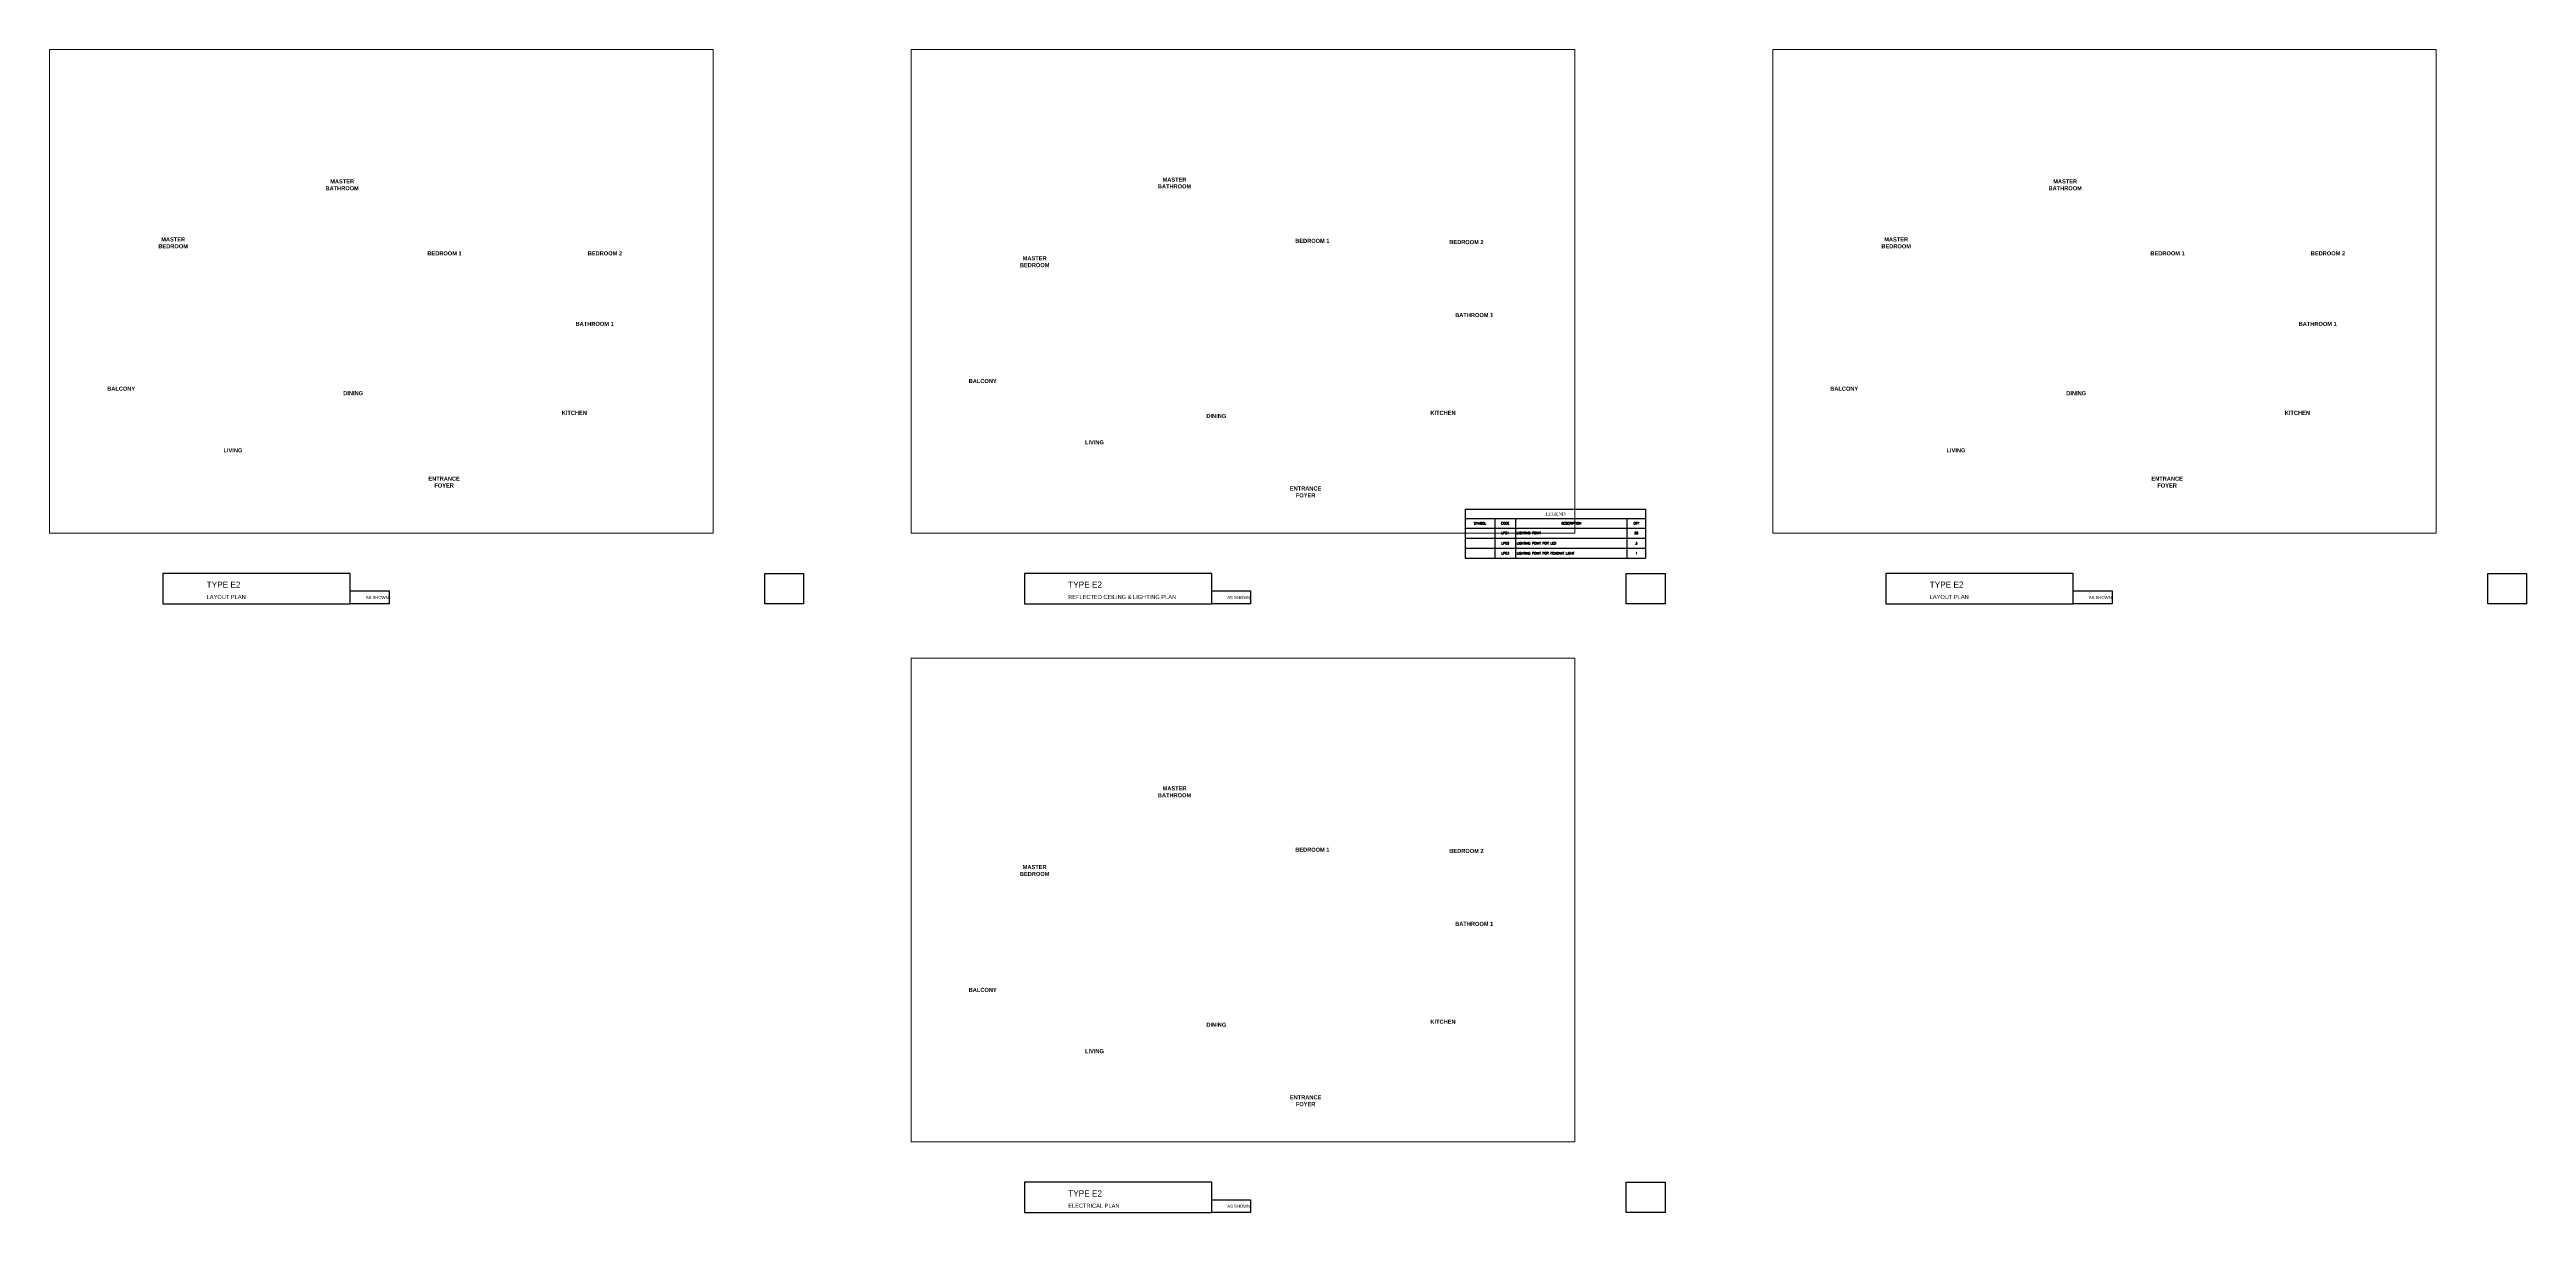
# Paper-space layout 'E2' of a CAD drawing. Header units: millimetres. Extents: x 47 to 1254, y -295 to 273.
import ezdxf
from ezdxf.enums import TextEntityAlignment as Align

# ---------------------------------------------------------------- set-up
doc = ezdxf.new("R2010")
doc.units = ezdxf.units.MM
for name, color, linetype in [('A-LOC', 4, 'Continuous'), ('A-TITLE', 7, 'Continuous'), ('A000d100', 1, 'Continuous'), ('A060g', 1, 'Continuous'), ('ID_DRWG-TITLE', 7, 'Continuous'), ('L-N-LTG', 10, 'Continuous'), ('S-TXT', 2, 'Continuous')]:
    doc.layers.add(name, color=color, linetype=linetype)
doc.layers.add('A-TEXT', color=4, linetype='Continuous', lineweight=0)
doc.layers.get('L-N-LTG').off()
doc.styles.add('GAR', font='GOTHIC.TTF', dxfattribs={"width": 0.8})
doc.styles.add('Garamond', font='GARA.TTF')
doc.styles.add('ROMANS', font='romans.shx')
doc.styles.get("Standard").update_dxf_attribs({"font": 'arial.ttf'})
doc.styles.add('Trebuchet MS', font='trebuc.ttf')

# ---------------------------------------------------------------- blocks, each defined once
blk = doc.blocks.new('TITLEBLOCK')
for points in [[(103.2, 3.5), (194.5, 3.5), (194.5, 18.3), (103.2, 18.3)], [(396.6, 18.3), (415.5, 18.3), (415.5, 3.5), (396.6, 3.5)], [(194.5, 9.7), (213.4, 9.7), (213.4, 3.5), (194.5, 3.5)]]:
    blk.add_lwpolyline(points, close=True)
at = {"layer": 'ID_DRWG-TITLE', "style": 'GAR'}
for tag, p, height in [('LVL', (124.5, 11.3), 3), ('AREA', (135, 11.3), 3), ('DWGNAME', (124.5, 5.8), 2), ('SCALE', (202.1, 5.8), 1.5), ('DWGNO', (397.9, 9.1), 2.5)]:
    blk.add_attdef(tag, p, '', height=height, dxfattribs=at)
blk = doc.blocks.new('*T290')
at = {"layer": 'S-TXT', "color": 0, "linetype": 'ByBlock', "lineweight": -2, "transparency": 16777216}
for p, q in [((0, 0), (87.9, 0)), ((0, 0), (0, -23.9)), ((87.9, 0), (87.9, -23.9)), ((0, -4.6), (87.9, -4.6)), ((0, -9.2), (87.9, -9.2)), ((14.4, -4.6), (14.4, -23.9)), ((24.5, -4.6), (24.5, -23.9)), ((78.8, -4.6), (78.8, -23.9)), ((0, -14.1), (87.9, -14.1)), ((0, -19), (87.9, -19)), ((0, -23.9), (87.9, -23.9))]:
    blk.add_line(p, q, dxfattribs=at)
at = {"layer": 'S-TXT', "color": 0, "transparency": 16777216}
for s, insert, char_height, width, attachment_point, style in [('SYMBOL', (7.2, -6.9), 1.15, 13.217, 5, 'ROMANS'), ('CODE', (19.5, -6.9), 1.15, 9.036, 5, 'ROMANS'), ('LP01', (19.5, -11.6), 1.15, 9.036, 5, 'ROMANS'), ('LIGHTING POINT', (25.1, -11.6), 1.145, 53.086, 4, 'ROMANS'), ('{\\C3;LEGEND}', (44, -2.3), 1.591, 86.793, 5, 'Garamond'), ('DESCRIPTION', (51.7, -6.9), 1.145, 53.086, 5, 'ROMANS'), ('QTY', (83.4, -6.9), 1.15, 8.018, 5, 'ROMANS'), ('26', (83.4, -11.6), 1.15, 8.018, 5, 'ROMANS'), ('LP02', (19.5, -16.6), 1.15, 9.036, 5, 'ROMANS'), ('LP03', (19.5, -21.5), 1.15, 9.036, 5, 'ROMANS'), ('LIGHTING POINT FOR LED', (25.1, -16.6), 1.145, 53.086, 4, 'ROMANS'), ('LIGHTING POINT FOR PENDANT LIGHT', (25.1, -21.5), 1.145, 53.086, 4, 'ROMANS'), ('3', (83.4, -16.6), 1.15, 8.018, 5, 'ROMANS'), ('1', (83.4, -21.5), 1, 8.018, 5, 'ROMANS')]:
    blk.add_mtext(s, dxfattribs=dict(at, insert=insert, char_height=char_height, width=width, attachment_point=attachment_point, style=style))
blk = doc.blocks.new('LP01')
at = {"color": 145}
for p, q in [((-1.75, 0), (1.75, 0)), ((0, -1.75), (0, 1.75))]:
    blk.add_line(p, q, dxfattribs=at)
blk.add_circle((0, 0), 1.25)
at = {"layer": 'Defpoints'}
for p in [(-1.25, 0), (0, 1.25), (0, 0), (1.25, 0), (0, -1.25)]:
    blk.add_point(p, dxfattribs=at)
at = {"color": 2, "style": 'Trebuchet MS', "width": 0.5}
blk.add_attdef('Power', text='', height=1.5, dxfattribs=at).set_placement((1.75, 0), align=Align.BOTTOM_LEFT)
at = {"layer": 'A-LOC', "style": 'ROMANS', "width": 0.75, "flags": 9}
for tag, p in [('Wattage', (0, -3)), ('Source', (0, -1.25))]:
    blk.add_attdef(tag, text='', height=1.5, dxfattribs=at).set_placement(p, align=Align.TOP_CENTER)
blk = doc.blocks.new('LP02')
for p, q in [((-1.75, 0), (-1.25, 0)), ((0, 1.25), (0, 1.75)), ((1.25, 0), (1.75, 0)), ((0, -1.75), (0, -1.25))]:
    blk.add_line(p, q)
blk.add_circle((0, 0), 1.25)
at = {"layer": 'Defpoints'}
for p in [(-1.25, 0), (0, 1.25), (0, 0), (0, 0), (1.25, 0), (0, -1.25)]:
    blk.add_point(p, dxfattribs=at)
at = {"color": 2, "style": 'Trebuchet MS', "width": 0.5}
blk.add_attdef('Power', text='', height=1.5, dxfattribs=at).set_placement((1.75, 0), align=Align.BOTTOM_LEFT)
at = {"layer": 'A-LOC', "style": 'ROMANS', "width": 0.75, "flags": 9}
for tag, p in [('Wattage', (0, -3)), ('Source', (0, -1.25))]:
    blk.add_attdef(tag, text='', height=1.5, dxfattribs=at).set_placement(p, align=Align.TOP_CENTER)
blk = doc.blocks.new('LP03')
h = blk.add_hatch(color=145)
h.dxf.hatch_style = 1
h.paths.add_polyline_path([(0, -1.25), (0, 0), (-1.25, 0, 0.4142136)])
h = blk.add_hatch(color=145)
h.dxf.hatch_style = 1
h.paths.add_polyline_path([(0, 0), (1.25, 0, 0.4142136), (0, 1.25)])
at = {"color": 145}
for p, q in [((-1.75, 0), (1.75, 0)), ((0, -1.75), (0, 1.75))]:
    blk.add_line(p, q, dxfattribs=at)
at = {"color": 0}
blk.add_circle((0, 0), 1.25, dxfattribs=at)
at = {"layer": 'Defpoints'}
for p in [(-1.25, 0), (0, 1.25), (0, 0), (1.25, 0), (0, -1.25)]:
    blk.add_point(p, dxfattribs=at)
at = {"color": 2, "style": 'Trebuchet MS', "width": 0.5}
blk.add_attdef('Power', text='', height=1.5, dxfattribs=at).set_placement((1.75, 0), align=Align.BOTTOM_LEFT)
at = {"layer": 'A-LOC', "style": 'ROMANS', "width": 0.75, "flags": 9}
for tag, p in [('Wattage', (0, -3)), ('Source', (0, -1.25))]:
    blk.add_attdef(tag, text='', height=1.5, dxfattribs=at).set_placement(p, align=Align.TOP_CENTER)

psp = doc.layouts.new('E2')

# ---------------------------------------------------------------- block references
psp.add_blockref('*T290', (736.9, 48.4))
at = {"layer": 'A-TITLE'}
ref = psp.add_blockref('TITLEBLOCK', (-1.2, -1.2), dxfattribs=at)
ref.add_attrib('LVL', 'TYPE E2', (123.3, 10.1), dxfattribs={"layer": 'A060g', "color": 2, "height": 3, "style": 'GAR'})
ref.add_attrib('DWGNAME', 'LAYOUT PLAN', (123.3, 4.6), dxfattribs={"layer": 'A060g', "color": 2, "height": 2, "style": 'GAR'})
ref.add_attrib('SCALE', 'AS SHOWN', (200.9, 4.6), dxfattribs={"layer": 'A000d100', "color": 2, "height": 1.5, "style": 'GAR', "width": 0.983398})
ref = psp.add_blockref('TITLEBLOCK', (418.8, -1.2), dxfattribs=at)
ref.add_attrib('LVL', 'TYPE E2', (543.3, 10.1), dxfattribs={"layer": 'A060g', "color": 2, "height": 3, "style": 'GAR'})
ref.add_attrib('DWGNAME', 'REFLECTED CEILING & LIGHTING PLAN', (543.3, 4.6), dxfattribs={"layer": 'A060g', "color": 2, "height": 2, "style": 'GAR'})
ref.add_attrib('SCALE', 'AS SHOWN', (620.9, 4.6), dxfattribs={"layer": 'A000d100', "color": 2, "height": 1.5, "style": 'GAR', "width": 0.983398})
ref = psp.add_blockref('TITLEBLOCK', (838.8, -1.2), dxfattribs=at)
ref.add_attrib('LVL', 'TYPE E2', (963.3, 10.1), dxfattribs={"layer": 'A060g', "color": 2, "height": 3, "style": 'GAR'})
ref.add_attrib('DWGNAME', 'LAYOUT PLAN', (963.3, 4.6), dxfattribs={"layer": 'A060g', "color": 2, "height": 2, "style": 'GAR'})
ref.add_attrib('SCALE', 'AS SHOWN', (1040.9, 4.6), dxfattribs={"layer": 'A000d100', "color": 2, "height": 1.5, "style": 'GAR', "width": 0.983398})
ref = psp.add_blockref('TITLEBLOCK', (418.8, -298.2), dxfattribs=at)
ref.add_attrib('LVL', 'TYPE E2', (543.3, -286.9), dxfattribs={"layer": 'A060g', "color": 2, "height": 3, "style": 'GAR'})
ref.add_attrib('DWGNAME', 'ELECTRICAL PLAN', (543.3, -292.4), dxfattribs={"layer": 'A060g', "color": 2, "height": 2, "style": 'GAR'})
ref.add_attrib('SCALE', 'AS SHOWN', (620.9, -292.4), dxfattribs={"layer": 'A000d100', "color": 2, "height": 1.5, "style": 'GAR', "width": 0.983398})
at = {"layer": 'L-N-LTG', "xscale": 0.5727066250240829, "yscale": 0.5727066250240829, "zscale": 0.5727066250240829}
for name, p in [('LP01', (744, 36.5)), ('LP02', (744, 31.8)), ('LP03', (744, 26.9))]:
    psp.add_blockref(name, p, dxfattribs=at)

# ---------------------------------------------------------------- texts
at = {"layer": 'A-TEXT', "ltscale": 0.1, "char_height": 2, "attachment_point": 1}
for s, insert in [('\\pxqc;{\\f@MS UI Gothic|b1|i0|c0|p50;MASTER BATHROOM }', (176.3, 209.3)), ('\\pxqc;{\\f@MS UI Gothic|b1|i0|c0|p50;MASTER BATHROOM }', (582.1, 210.2)), ('\\pxqc;{\\f@MS UI Gothic|b1|i0|c0|p50;MASTER BATHROOM }', (1016.3, 209.3)), ('\\pxqc;{\\f@MS UI Gothic|b1|i0|c0|p50;MASTER\\PBEDROOM }', (93.9, 181)), ('\\pxqc;{\\f@MS UI Gothic|b1|i0|c0|p50;BEDROOM 1}', (226.2, 174.2)), ('\\pxqc;{\\f@MS UI Gothic|b1|i0|c0|p50;BEDROOM 2}', (304.4, 174.2)), ('\\pxqc;{\\f@MS UI Gothic|b1|i0|c0|p50;MASTER\\PBEDROOM }', (513.9, 171.8)), ('\\pxqc;{\\f@MS UI Gothic|b1|i0|c0|p50;BEDROOM 1}', (649.3, 180.3)), ('\\pxqc;{\\f@MS UI Gothic|b1|i0|c0|p50;BEDROOM 2}', (724.4, 179.7)), ('\\pxqc;{\\f@MS UI Gothic|b1|i0|c0|p50;MASTER\\PBEDROOM }', (933.9, 181)), ('\\pxqc;{\\f@MS UI Gothic|b1|i0|c0|p50;BEDROOM 1}', (1066.2, 174.2)), ('\\pxqc;{\\f@MS UI Gothic|b1|i0|c0|p50;BEDROOM 2}', (1144.4, 174.2)), ('\\pxqc;{\\f@MS UI Gothic|b1|i0|c0|p50;BATHROOM 1}', (299.4, 139.8)), ('\\pxqc;{\\f@MS UI Gothic|b1|i0|c0|p50;BATHROOM 1}', (728.2, 144.1)), ('\\pxqc;{\\f@MS UI Gothic|b1|i0|c0|p50;BATHROOM 1}', (1139.4, 139.8)), ('{\\f@MS UI Gothic|b1|i0|c0|p50;BALCONY}', (494.8, 111.9)), ('{\\f@MS UI Gothic|b1|i0|c0|p50;BALCONY}', (74.8, 108.2)), ('{\\f@MS UI Gothic|b1|i0|c0|p50;DINING}', (189.9, 106)), ('{\\f@MS UI Gothic|b1|i0|c0|p50;BALCONY}', (914.8, 108.2)), ('{\\f@MS UI Gothic|b1|i0|c0|p50;DINING}', (1029.9, 106)), ('{\\f@MS UI Gothic|b1|i0|c0|p50;KITCHEN}', (296.4, 96.4)), ('{\\f@MS UI Gothic|b1|i0|c0|p50;DINING}', (610.7, 94.9)), ('{\\f@MS UI Gothic|b1|i0|c0|p50;KITCHEN}', (719.9, 96.4)), ('{\\f@MS UI Gothic|b1|i0|c0|p50;KITCHEN}', (1136.4, 96.4)), ('{\\f@MS UI Gothic|b1|i0|c0|p50;LIVING}', (131.5, 78.1)), ('{\\f@MS UI Gothic|b1|i0|c0|p50;LIVING}', (551.5, 82)), ('{\\f@MS UI Gothic|b1|i0|c0|p50;LIVING}', (971.5, 78.1)), ('\\pxqc;{\\f@MS UI Gothic|b1|i0|c0|p50;ENTRANCE\\PFOYER}', (226, 64.3)), ('\\pxqc;{\\f@MS UI Gothic|b1|i0|c0|p50;ENTRANCE\\PFOYER}', (1066, 64.3)), ('\\pxqc;{\\f@MS UI Gothic|b1|i0|c0|p50;ENTRANCE\\PFOYER}', (646, 59.5)), ('\\pxqc;{\\f@MS UI Gothic|b1|i0|c0|p50;MASTER BATHROOM }', (582.1, -86.8)), ('\\pxqc;{\\f@MS UI Gothic|b1|i0|c0|p50;BEDROOM 1}', (649.3, -116.7)), ('\\pxqc;{\\f@MS UI Gothic|b1|i0|c0|p50;BEDROOM 2}', (724.4, -117.3)), ('\\pxqc;{\\f@MS UI Gothic|b1|i0|c0|p50;MASTER\\PBEDROOM }', (513.9, -125.2)), ('\\pxqc;{\\f@MS UI Gothic|b1|i0|c0|p50;BATHROOM 1}', (728.2, -152.9)), ('{\\f@MS UI Gothic|b1|i0|c0|p50;BALCONY}', (494.8, -185.1)), ('{\\f@MS UI Gothic|b1|i0|c0|p50;DINING}', (610.7, -202.1)), ('{\\f@MS UI Gothic|b1|i0|c0|p50;KITCHEN}', (719.9, -200.6)), ('{\\f@MS UI Gothic|b1|i0|c0|p50;LIVING}', (551.5, -215)), ('\\pxqc;{\\f@MS UI Gothic|b1|i0|c0|p50;ENTRANCE\\PFOYER}', (646, -237.5))]:
    psp.add_mtext_dynamic_manual_height_columns(s, width=26.102, gutter_width=75, heights=[0], dxfattribs=dict(at, insert=insert))

# ---------------------------------------------------------------- viewports
at = {"layer": 'Defpoints'}
vp = psp.add_viewport(center=(208.5, 154.7), size=(323.5, 236), view_center_point=(172940.4, 20409.9), view_height=11800.003, dxfattribs=at)
vp.frozen_layers = ['L-N-LTG']
psp.add_viewport(center=(628.5, 154.7), size=(323.5, 236), view_center_point=(172940.4, 20409.9), view_height=11800.003, status=3, dxfattribs=at)
for center, status in [((1048.5, 154.7), 4), ((628.5, -142.3), 5)]:
    vp = psp.add_viewport(center=center, size=(323.5, 236), view_center_point=(172940.4, 20409.9), view_height=11800.003, status=status, dxfattribs=at)
    vp.frozen_layers = ['L-N-LTG']

doc.saveas('drawing.dxf')
